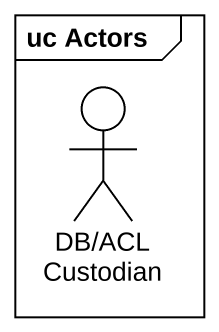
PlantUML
@startuml
mainframe uc Actors
actor "DB/ACL Custodian" as DB_ACL_Custodian
@enduml
